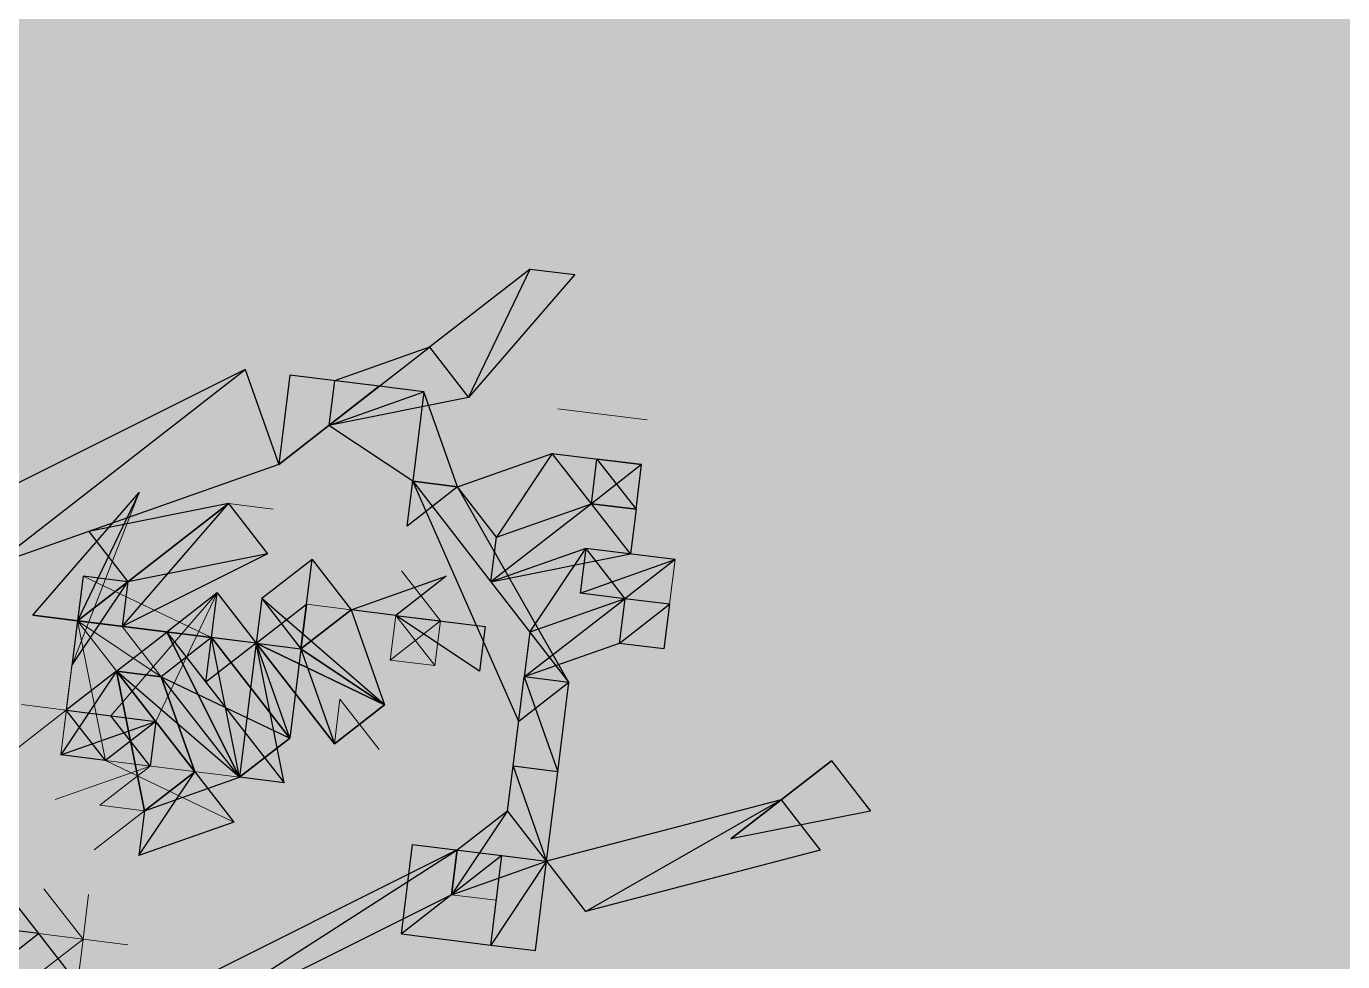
# Model space of a CAD drawing. Header units: metres. Extents: x -4 to 509425, y 7549 to 4732445.
# Drawn here: x 475990.1218 to 475990.3693, y 4719727.2151 to 4719727.391 of the extents above; entities that cross this region are included whole.
import ezdxf

# ---------------------------------------------------------------- set-up
doc = ezdxf.new("R2010")
doc.units = ezdxf.units.M
doc.header["$LTSCALE"] = 0.01
doc.header["$MEASUREMENT"] = 0
doc.layers.get('0').update_dxf_attribs({"lineweight": 0})
doc.layers.add('_SUBESTACIÓN', color=1, linetype='Continuous')
doc.layers.add('SUBESTACION LA VID', color=253, linetype='Continuous')

# ---------------------------------------------------------------- blocks, each defined once
blk = doc.blocks.new('A$Cfff6051d')
at = {"layer": 'SUBESTACION LA VID', "transparency": 33554687}
h = blk.add_hatch(color=256, dxfattribs=at)
h.dxf.hatch_style = 2
h.paths.add_polyline_path([(475990.13141, 4719727.27922), (475990.12301, 4719727.28027), (475990.14297, 4719727.30336)])
h = blk.add_hatch(color=256, dxfattribs=at)
h.dxf.hatch_style = 2
h.paths.add_polyline_path([(475990.13141, 4719727.27922), (475990.14086, 4719727.28656), (475990.13246, 4719727.28762)])
h = blk.add_hatch(color=256, dxfattribs=at)
h.dxf.hatch_style = 2
h.paths.add_polyline_path([(475990.19127, 4719727.28024), (475990.18287, 4719727.2813), (475990.20072, 4719727.28759)])
h = blk.add_hatch(color=256, dxfattribs=at)
h.dxf.hatch_style = 2
h.paths.add_polyline_path([(475990.13141, 4719727.27922), (475990.13036, 4719727.27082), (475990.14086, 4719727.28656)])
h = blk.add_hatch(color=256, dxfattribs=at)
h.dxf.hatch_style = 2
h.paths.add_polyline_path([(475990.13141, 4719727.27922), (475990.15661, 4719727.27606), (475990.12301, 4719727.28027)])
h = blk.add_hatch(color=256, dxfattribs=at)
h.dxf.hatch_style = 2
h.paths.add_polyline_path([(475990.19127, 4719727.28024), (475990.20807, 4719727.27814), (475990.20701, 4719727.26974)])
h = blk.add_hatch(color=256, dxfattribs=at)
h.dxf.hatch_style = 2
h.paths.add_polyline_path([(475990.1377, 4719727.26136), (475990.14611, 4719727.26031), (475990.14505, 4719727.25191)])
at = {"layer": 'SUBESTACION LA VID', "lineweight": 0}
for p, q in [((475990.23853, 4719727.31698), (475990.22173, 4719727.31909)), ((475990.13036, 4719727.27082), (475990.14297, 4719727.30336)), ((475990.15977, 4719727.30126), (475990.16817, 4719727.3002)), ((475990.24272, 4719727.28233), (475990.24377, 4719727.29073)), ((475990.15661, 4719727.27606), (475990.13246, 4719727.28762)), ((475990.19127, 4719727.28024), (475990.20072, 4719727.28759)), ((475990.20072, 4719727.28759), (475990.19127, 4719727.28024)), ((475990.24167, 4719727.27393), (475990.24272, 4719727.28233)), ((475990.18287, 4719727.2813), (475990.19127, 4719727.28024)), ((475990.19127, 4719727.28024), (475990.19021, 4719727.27184)), ((475990.19967, 4719727.27919), (475990.19127, 4719727.28024)), ((475990.19967, 4719727.27919), (475990.19127, 4719727.28024)), ((475990.19127, 4719727.28024), (475990.19861, 4719727.27079)), ((475990.14716, 4719727.26871), (475990.13981, 4719727.27816)), ((475990.19967, 4719727.27919), (475990.19021, 4719727.27184)), ((475990.19967, 4719727.27919), (475990.19861, 4719727.27079)), ((475990.16501, 4719727.275), (475990.15661, 4719727.27606)), ((475990.13036, 4719727.27082), (475990.12825, 4719727.25402)), ((475990.19861, 4719727.27079), (475990.19021, 4719727.27184)), ((475990.19861, 4719727.27079), (475990.19021, 4719727.27184)), ((475990.17971, 4719727.2561), (475990.18076, 4719727.2645)), ((475990.18811, 4719727.25504), (475990.18076, 4719727.2645)), ((475990.13665, 4719727.25296), (475990.14611, 4719727.26031)), ((475990.17025, 4719727.24875), (475990.16291, 4719727.2582)), ((475990.12825, 4719727.25402), (475990.13665, 4719727.25296)), ((475990.13665, 4719727.25296), (475990.14505, 4719727.25191)), ((475990.13665, 4719727.25296), (475990.14505, 4719727.25191)), ((475990.1272, 4719727.24562), (475990.14505, 4719727.25191)), ((475990.144, 4719727.24351), (475990.1356, 4719727.24456)), ((475990.21015, 4719727.22668), (475990.20175, 4719727.22774)), ((475990.13244, 4719727.21936), (475990.12404, 4719727.22042)), ((475990.13244, 4719727.21936), (475990.13139, 4719727.21096)), ((475990.14084, 4719727.21831), (475990.13244, 4719727.21936)), ((475990.14084, 4719727.21831), (475990.13244, 4719727.21936)), ((475990.14084, 4719727.21831), (475990.13244, 4719727.21936))]:
    blk.add_line(p, q, dxfattribs=at)
at = {"layer": 'SUBESTACION LA VID'}
for points in [[(475990.13141, 4719727.27922), (475990.12301, 4719727.28027), (475990.14297, 4719727.30336)], [(475990.13141, 4719727.27922), (475990.14086, 4719727.28656), (475990.13246, 4719727.28762)], [(475990.19127, 4719727.28024), (475990.18287, 4719727.2813), (475990.20072, 4719727.28759)], [(475990.13141, 4719727.27922), (475990.13036, 4719727.27082), (475990.14086, 4719727.28656)], [(475990.13141, 4719727.27922), (475990.15661, 4719727.27606), (475990.12301, 4719727.28027)], [(475990.19127, 4719727.28024), (475990.20807, 4719727.27814), (475990.20701, 4719727.26974)], [(475990.1377, 4719727.26136), (475990.14611, 4719727.26031), (475990.14505, 4719727.25191)]]:
    blk.add_lwpolyline(points, close=True, dxfattribs=at)
at = {"layer": 'SUBESTACION LA VID', "lineweight": 0}
for points in [[(475990.13141, 4719727.27922), (475990.12301, 4719727.28027), (475990.14297, 4719727.30336)], [(475990.13141, 4719727.27922), (475990.14086, 4719727.28656), (475990.13246, 4719727.28762)], [(475990.19127, 4719727.28024), (475990.18287, 4719727.2813), (475990.20072, 4719727.28759)], [(475990.13141, 4719727.27922), (475990.13036, 4719727.27082), (475990.14086, 4719727.28656)], [(475990.13141, 4719727.27922), (475990.15661, 4719727.27606), (475990.12301, 4719727.28027)], [(475990.19127, 4719727.28024), (475990.20807, 4719727.27814), (475990.20701, 4719727.26974)], [(475990.1377, 4719727.26136), (475990.14611, 4719727.26031), (475990.14505, 4719727.25191)]]:
    blk.add_lwpolyline(points, close=True, dxfattribs=at)
for points in [[(475990.19232, 4719727.28864), (475990.19967, 4719727.27919), (475990.19127, 4719727.28024)], [(475990.14611, 4719727.26031), (475990.15767, 4719727.28446), (475990.1377, 4719727.26136)], [(475990.18287, 4719727.2813), (475990.17447, 4719727.28235), (475990.17341, 4719727.27395)], [(475990.19967, 4719727.27919), (475990.19127, 4719727.28024), (475990.19021, 4719727.27184)], [(475990.20807, 4719727.27814), (475990.19127, 4719727.28024), (475990.20807, 4719727.27814)], [(475990.19861, 4719727.27079), (475990.19127, 4719727.28024), (475990.20807, 4719727.27814)], [(475990.12825, 4719727.25402), (475990.13141, 4719727.27922), (475990.13665, 4719727.25296)], [(475990.14716, 4719727.26871), (475990.13141, 4719727.27922), (475990.14611, 4719727.26031)], [(475990.19967, 4719727.27919), (475990.19021, 4719727.27184), (475990.19967, 4719727.27919)], [(475990.15556, 4719727.26766), (475990.15661, 4719727.27606), (475990.15556, 4719727.26766)], [(475990.13036, 4719727.27082), (475990.1293, 4719727.26242), (475990.13036, 4719727.27082)], [(475990.1209, 4719727.26347), (475990.1293, 4719727.26242), (475990.11985, 4719727.25507)], [(475990.13454, 4719727.23616), (475990.144, 4719727.24351), (475990.1356, 4719727.24456), (475990.14505, 4719727.25191), (475990.13665, 4719727.25296), (475990.14505, 4719727.25191), (475990.1377, 4719727.26136)], [(475990.17025, 4719727.24875), (475990.16291, 4719727.2582), (475990.17025, 4719727.24875)], [(475990.1608, 4719727.2414), (475990.13665, 4719727.25296), (475990.16185, 4719727.2498)], [(475990.1356, 4719727.24456), (475990.14505, 4719727.25191), (475990.1356, 4719727.24456)], [(475990.15345, 4719727.25086), (475990.14295, 4719727.23511), (475990.15345, 4719727.25086)], [(475990.14295, 4719727.23511), (475990.144, 4719727.24351), (475990.13454, 4719727.23616)], [(475990.12509, 4719727.22882), (475990.13244, 4719727.21936), (475990.12404, 4719727.22042)], [(475990.12509, 4719727.22882), (475990.13244, 4719727.21936), (475990.12404, 4719727.22042)], [(475990.14084, 4719727.21831), (475990.13244, 4719727.21936), (475990.13349, 4719727.22776)], [(475990.14084, 4719727.21831), (475990.13244, 4719727.21936), (475990.13349, 4719727.22776)], [(475990.13244, 4719727.21936), (475990.12404, 4719727.22042), (475990.13244, 4719727.21936)], [(475990.12299, 4719727.21202), (475990.13244, 4719727.21936), (475990.13139, 4719727.21096)], [(475990.12299, 4719727.21202), (475990.13244, 4719727.21936), (475990.13139, 4719727.21096)]]:
    blk.add_lwpolyline(points, dxfattribs=at)
at = {"layer": 'SUBESTACION LA VID'}
for points in [[(475990.21649, 4719727.34534), (475990.21649, 4719727.34534), (475990.20493, 4719727.32119), (475990.20493, 4719727.32119), (475990.20493, 4719727.32119), (475990.19759, 4719727.33065), (475990.19759, 4719727.33065), (475990.19759, 4719727.33065), (475990.21649, 4719727.34534), (475990.21649, 4719727.34534)], [(475990.22489, 4719727.34429), (475990.22489, 4719727.34429), (475990.21649, 4719727.34534), (475990.21649, 4719727.34534), (475990.21649, 4719727.34534), (475990.20493, 4719727.32119), (475990.20493, 4719727.32119), (475990.20493, 4719727.32119), (475990.22489, 4719727.34429), (475990.22489, 4719727.34429)], [(475990.20493, 4719727.32119), (475990.20493, 4719727.32119), (475990.19759, 4719727.33065), (475990.19759, 4719727.33065), (475990.19759, 4719727.33065), (475990.17868, 4719727.31595), (475990.17868, 4719727.31595), (475990.17868, 4719727.31595), (475990.20493, 4719727.32119), (475990.20493, 4719727.32119)], [(475990.19759, 4719727.33065), (475990.19759, 4719727.33065), (475990.17868, 4719727.31595), (475990.17868, 4719727.31595), (475990.17868, 4719727.31595), (475990.17973, 4719727.32435), (475990.17973, 4719727.32435), (475990.17973, 4719727.32435), (475990.19759, 4719727.33065), (475990.19759, 4719727.33065)], [(475990.16293, 4719727.32646), (475990.16293, 4719727.32646), (475990.11566, 4719727.28972), (475990.11566, 4719727.28972), (475990.11566, 4719727.28972), (475990.10832, 4719727.29918), (475990.10832, 4719727.29918), (475990.10832, 4719727.29918), (475990.16293, 4719727.32646), (475990.16293, 4719727.32646)], [(475990.16923, 4719727.3086), (475990.16923, 4719727.3086), (475990.16293, 4719727.32646), (475990.16293, 4719727.32646), (475990.16293, 4719727.32646), (475990.11566, 4719727.28972), (475990.11566, 4719727.28972), (475990.11566, 4719727.28972), (475990.16923, 4719727.3086), (475990.16923, 4719727.3086)], [(475990.18813, 4719727.3233), (475990.18813, 4719727.3233), (475990.16923, 4719727.3086), (475990.16923, 4719727.3086), (475990.16923, 4719727.3086), (475990.17133, 4719727.32541), (475990.17133, 4719727.32541), (475990.17133, 4719727.32541), (475990.18813, 4719727.3233), (475990.18813, 4719727.3233)], [(475990.17868, 4719727.31595), (475990.17868, 4719727.31595), (475990.18813, 4719727.3233), (475990.18813, 4719727.3233), (475990.18813, 4719727.3233), (475990.16923, 4719727.3086), (475990.16923, 4719727.3086), (475990.16923, 4719727.3086), (475990.17868, 4719727.31595), (475990.17868, 4719727.31595)], [(475990.19653, 4719727.32225), (475990.19653, 4719727.32225), (475990.17868, 4719727.31595), (475990.17868, 4719727.31595), (475990.17868, 4719727.31595), (475990.18813, 4719727.3233), (475990.18813, 4719727.3233), (475990.18813, 4719727.3233), (475990.19653, 4719727.32225), (475990.19653, 4719727.32225)], [(475990.19443, 4719727.30544), (475990.19443, 4719727.30544), (475990.19653, 4719727.32225), (475990.19653, 4719727.32225), (475990.19653, 4719727.32225), (475990.17868, 4719727.31595), (475990.17868, 4719727.31595), (475990.17868, 4719727.31595), (475990.19443, 4719727.30544), (475990.19443, 4719727.30544)], [(475990.20283, 4719727.30439), (475990.20283, 4719727.30439), (475990.19443, 4719727.30544), (475990.19443, 4719727.30544), (475990.19443, 4719727.30544), (475990.19653, 4719727.32225), (475990.19653, 4719727.32225), (475990.19653, 4719727.32225), (475990.20283, 4719727.30439), (475990.20283, 4719727.30439)], [(475990.20283, 4719727.30439), (475990.20283, 4719727.30439), (475990.21017, 4719727.29494), (475990.21017, 4719727.29494), (475990.21017, 4719727.29494), (475990.22068, 4719727.31069), (475990.22068, 4719727.31069), (475990.22068, 4719727.31069), (475990.20283, 4719727.30439), (475990.20283, 4719727.30439)], [(475990.21017, 4719727.29494), (475990.21017, 4719727.29494), (475990.22068, 4719727.31069), (475990.22068, 4719727.31069), (475990.22068, 4719727.31069), (475990.22803, 4719727.30123), (475990.22803, 4719727.30123), (475990.22803, 4719727.30123), (475990.21017, 4719727.29494), (475990.21017, 4719727.29494)], [(475990.22068, 4719727.31069), (475990.22068, 4719727.31069), (475990.22803, 4719727.30123), (475990.22803, 4719727.30123), (475990.22803, 4719727.30123), (475990.23748, 4719727.30858), (475990.23748, 4719727.30858), (475990.23748, 4719727.30858), (475990.22068, 4719727.31069), (475990.22068, 4719727.31069)], [(475990.22803, 4719727.30123), (475990.22803, 4719727.30123), (475990.23643, 4719727.30018), (475990.23643, 4719727.30018), (475990.23643, 4719727.30018), (475990.22908, 4719727.30963), (475990.22908, 4719727.30963), (475990.22908, 4719727.30963), (475990.22803, 4719727.30123), (475990.22803, 4719727.30123)], [(475990.23643, 4719727.30018), (475990.23643, 4719727.30018), (475990.22908, 4719727.30963), (475990.22908, 4719727.30963), (475990.22908, 4719727.30963), (475990.23748, 4719727.30858), (475990.23748, 4719727.30858), (475990.23748, 4719727.30858), (475990.23643, 4719727.30018), (475990.23643, 4719727.30018)], [(475990.19337, 4719727.29704), (475990.19337, 4719727.29704), (475990.20283, 4719727.30439), (475990.20283, 4719727.30439), (475990.20283, 4719727.30439), (475990.19443, 4719727.30544), (475990.19443, 4719727.30544), (475990.19443, 4719727.30544), (475990.19337, 4719727.29704), (475990.19337, 4719727.29704)], [(475990.21436, 4719727.26029), (475990.21436, 4719727.26029), (475990.22381, 4719727.26763), (475990.22381, 4719727.26763), (475990.22381, 4719727.26763), (475990.19443, 4719727.30544), (475990.19443, 4719727.30544), (475990.19443, 4719727.30544), (475990.21436, 4719727.26029), (475990.21436, 4719727.26029)], [(475990.22381, 4719727.26763), (475990.22381, 4719727.26763), (475990.19443, 4719727.30544), (475990.19443, 4719727.30544), (475990.19443, 4719727.30544), (475990.20283, 4719727.30439), (475990.20283, 4719727.30439), (475990.20283, 4719727.30439), (475990.22381, 4719727.26763), (475990.22381, 4719727.26763)], [(475990.15977, 4719727.30126), (475990.15977, 4719727.30126), (475990.14086, 4719727.28656), (475990.14086, 4719727.28656), (475990.14086, 4719727.28656), (475990.13352, 4719727.29602), (475990.13352, 4719727.29602), (475990.13352, 4719727.29602), (475990.15977, 4719727.30126), (475990.15977, 4719727.30126)], [(475990.16712, 4719727.2918), (475990.16712, 4719727.2918), (475990.15977, 4719727.30126), (475990.15977, 4719727.30126), (475990.15977, 4719727.30126), (475990.13981, 4719727.27816), (475990.13981, 4719727.27816), (475990.13981, 4719727.27816), (475990.16712, 4719727.2918), (475990.16712, 4719727.2918)], [(475990.15977, 4719727.30126), (475990.15977, 4719727.30126), (475990.13981, 4719727.27816), (475990.13981, 4719727.27816), (475990.13981, 4719727.27816), (475990.14086, 4719727.28656), (475990.14086, 4719727.28656), (475990.14086, 4719727.28656), (475990.15977, 4719727.30126), (475990.15977, 4719727.30126)], [(475990.16712, 4719727.2918), (475990.16712, 4719727.2918), (475990.15977, 4719727.30126), (475990.15977, 4719727.30126), (475990.15977, 4719727.30126), (475990.14086, 4719727.28656), (475990.14086, 4719727.28656), (475990.14086, 4719727.28656), (475990.16712, 4719727.2918), (475990.16712, 4719727.2918)], [(475990.21017, 4719727.29494), (475990.21017, 4719727.29494), (475990.20912, 4719727.28654), (475990.20912, 4719727.28654), (475990.20912, 4719727.28654), (475990.22803, 4719727.30123), (475990.22803, 4719727.30123), (475990.22803, 4719727.30123), (475990.21017, 4719727.29494), (475990.21017, 4719727.29494)], [(475990.20912, 4719727.28654), (475990.20912, 4719727.28654), (475990.22803, 4719727.30123), (475990.22803, 4719727.30123), (475990.22803, 4719727.30123), (475990.23537, 4719727.29178), (475990.23537, 4719727.29178), (475990.23537, 4719727.29178), (475990.20912, 4719727.28654), (475990.20912, 4719727.28654)], [(475990.22803, 4719727.30123), (475990.22803, 4719727.30123), (475990.23537, 4719727.29178), (475990.23537, 4719727.29178), (475990.23537, 4719727.29178), (475990.23643, 4719727.30018), (475990.23643, 4719727.30018), (475990.23643, 4719727.30018), (475990.22803, 4719727.30123), (475990.22803, 4719727.30123)], [(475990.22697, 4719727.29283), (475990.22697, 4719727.29283), (475990.21647, 4719727.27709), (475990.21647, 4719727.27709), (475990.21647, 4719727.27709), (475990.20912, 4719727.28654), (475990.20912, 4719727.28654), (475990.20912, 4719727.28654), (475990.22697, 4719727.29283), (475990.22697, 4719727.29283)], [(475990.23432, 4719727.28338), (475990.23432, 4719727.28338), (475990.22697, 4719727.29283), (475990.22697, 4719727.29283), (475990.22697, 4719727.29283), (475990.21647, 4719727.27709), (475990.21647, 4719727.27709), (475990.21647, 4719727.27709), (475990.23432, 4719727.28338), (475990.23432, 4719727.28338)], [(475990.24377, 4719727.29073), (475990.24377, 4719727.29073), (475990.22592, 4719727.28443), (475990.22592, 4719727.28443), (475990.22592, 4719727.28443), (475990.22697, 4719727.29283), (475990.22697, 4719727.29283), (475990.22697, 4719727.29283), (475990.24377, 4719727.29073), (475990.24377, 4719727.29073)], [(475990.17552, 4719727.29075), (475990.17552, 4719727.29075), (475990.17341, 4719727.27395), (475990.17341, 4719727.27395), (475990.17341, 4719727.27395), (475990.16607, 4719727.2834), (475990.16607, 4719727.2834), (475990.16607, 4719727.2834), (475990.17552, 4719727.29075), (475990.17552, 4719727.29075)], [(475990.18287, 4719727.2813), (475990.18287, 4719727.2813), (475990.17552, 4719727.29075), (475990.17552, 4719727.29075), (475990.17552, 4719727.29075), (475990.17341, 4719727.27395), (475990.17341, 4719727.27395), (475990.17341, 4719727.27395), (475990.18287, 4719727.2813), (475990.18287, 4719727.2813)], [(475990.23432, 4719727.28338), (475990.23432, 4719727.28338), (475990.24377, 4719727.29073), (475990.24377, 4719727.29073), (475990.24377, 4719727.29073), (475990.22592, 4719727.28443), (475990.22592, 4719727.28443), (475990.22592, 4719727.28443), (475990.23432, 4719727.28338), (475990.23432, 4719727.28338)], [(475990.15767, 4719727.28446), (475990.15767, 4719727.28446), (475990.15556, 4719727.26766), (475990.15556, 4719727.26766), (475990.15556, 4719727.26766), (475990.14821, 4719727.27711), (475990.14821, 4719727.27711), (475990.14821, 4719727.27711), (475990.15767, 4719727.28446), (475990.15767, 4719727.28446)], [(475990.16501, 4719727.275), (475990.16501, 4719727.275), (475990.15767, 4719727.28446), (475990.15767, 4719727.28446), (475990.15767, 4719727.28446), (475990.15556, 4719727.26766), (475990.15556, 4719727.26766), (475990.15556, 4719727.26766), (475990.16501, 4719727.275), (475990.16501, 4719727.275)], [(475990.18916, 4719727.26344), (475990.18916, 4719727.26344), (475990.16501, 4719727.275), (475990.16501, 4719727.275), (475990.16501, 4719727.275), (475990.16607, 4719727.2834), (475990.16607, 4719727.2834), (475990.16607, 4719727.2834), (475990.18916, 4719727.26344), (475990.18916, 4719727.26344)], [(475990.18916, 4719727.26344), (475990.18916, 4719727.26344), (475990.16501, 4719727.275), (475990.16501, 4719727.275), (475990.16501, 4719727.275), (475990.16607, 4719727.2834), (475990.16607, 4719727.2834), (475990.16607, 4719727.2834), (475990.18916, 4719727.26344), (475990.18916, 4719727.26344)], [(475990.17447, 4719727.28235), (475990.17447, 4719727.28235), (475990.16501, 4719727.275), (475990.16501, 4719727.275), (475990.16501, 4719727.275), (475990.17131, 4719727.25715), (475990.17131, 4719727.25715), (475990.17131, 4719727.25715), (475990.17447, 4719727.28235), (475990.17447, 4719727.28235)], [(475990.23327, 4719727.27498), (475990.23327, 4719727.27498), (475990.23432, 4719727.28338), (475990.23432, 4719727.28338), (475990.23432, 4719727.28338), (475990.21541, 4719727.26869), (475990.21541, 4719727.26869), (475990.21541, 4719727.26869), (475990.23327, 4719727.27498), (475990.23327, 4719727.27498)], [(475990.23432, 4719727.28338), (475990.23432, 4719727.28338), (475990.21541, 4719727.26869), (475990.21541, 4719727.26869), (475990.21541, 4719727.26869), (475990.21647, 4719727.27709), (475990.21647, 4719727.27709), (475990.21647, 4719727.27709), (475990.23432, 4719727.28338), (475990.23432, 4719727.28338)], [(475990.24272, 4719727.28233), (475990.24272, 4719727.28233), (475990.23327, 4719727.27498), (475990.23327, 4719727.27498), (475990.23327, 4719727.27498), (475990.23432, 4719727.28338), (475990.23432, 4719727.28338), (475990.23432, 4719727.28338), (475990.24272, 4719727.28233), (475990.24272, 4719727.28233)], [(475990.24167, 4719727.27393), (475990.24167, 4719727.27393), (475990.24272, 4719727.28233), (475990.24272, 4719727.28233), (475990.24272, 4719727.28233), (475990.23327, 4719727.27498), (475990.23327, 4719727.27498), (475990.23327, 4719727.27498), (475990.24167, 4719727.27393), (475990.24167, 4719727.27393)], [(475990.18287, 4719727.2813), (475990.18287, 4719727.2813), (475990.17341, 4719727.27395), (475990.17341, 4719727.27395), (475990.17341, 4719727.27395), (475990.18916, 4719727.26344), (475990.18916, 4719727.26344), (475990.18916, 4719727.26344), (475990.18287, 4719727.2813), (475990.18287, 4719727.2813)], [(475990.14821, 4719727.27711), (475990.14821, 4719727.27711), (475990.13876, 4719727.26976), (475990.13876, 4719727.26976), (475990.13876, 4719727.26976), (475990.16185, 4719727.2498), (475990.16185, 4719727.2498), (475990.16185, 4719727.2498), (475990.14821, 4719727.27711), (475990.14821, 4719727.27711)], [(475990.16185, 4719727.2498), (475990.16185, 4719727.2498), (475990.17025, 4719727.24875), (475990.17025, 4719727.24875), (475990.17025, 4719727.24875), (475990.14821, 4719727.27711), (475990.14821, 4719727.27711), (475990.14821, 4719727.27711), (475990.16185, 4719727.2498), (475990.16185, 4719727.2498)], [(475990.17025, 4719727.24875), (475990.17025, 4719727.24875), (475990.14821, 4719727.27711), (475990.14821, 4719727.27711), (475990.14821, 4719727.27711), (475990.16501, 4719727.275), (475990.16501, 4719727.275), (475990.16501, 4719727.275), (475990.17025, 4719727.24875), (475990.17025, 4719727.24875)], [(475990.17131, 4719727.25715), (475990.17131, 4719727.25715), (475990.14716, 4719727.26871), (475990.14716, 4719727.26871), (475990.14716, 4719727.26871), (475990.15661, 4719727.27606), (475990.15661, 4719727.27606), (475990.15661, 4719727.27606), (475990.17131, 4719727.25715), (475990.17131, 4719727.25715)], [(475990.16185, 4719727.2498), (475990.16185, 4719727.2498), (475990.17131, 4719727.25715), (475990.17131, 4719727.25715), (475990.17131, 4719727.25715), (475990.15661, 4719727.27606), (475990.15661, 4719727.27606), (475990.15661, 4719727.27606), (475990.16185, 4719727.2498), (475990.16185, 4719727.2498)], [(475990.17131, 4719727.25715), (475990.17131, 4719727.25715), (475990.15661, 4719727.27606), (475990.15661, 4719727.27606), (475990.15661, 4719727.27606), (475990.16501, 4719727.275), (475990.16501, 4719727.275), (475990.16501, 4719727.275), (475990.17131, 4719727.25715), (475990.17131, 4719727.25715)], [(475990.16501, 4719727.275), (475990.16501, 4719727.275), (475990.17131, 4719727.25715), (475990.17131, 4719727.25715), (475990.17131, 4719727.25715), (475990.16185, 4719727.2498), (475990.16185, 4719727.2498), (475990.16185, 4719727.2498), (475990.16501, 4719727.275), (475990.16501, 4719727.275)], [(475990.17971, 4719727.2561), (475990.17971, 4719727.2561), (475990.18916, 4719727.26344), (475990.18916, 4719727.26344), (475990.18916, 4719727.26344), (475990.16501, 4719727.275), (475990.16501, 4719727.275), (475990.16501, 4719727.275), (475990.17971, 4719727.2561), (475990.17971, 4719727.2561)], [(475990.17341, 4719727.27395), (475990.17341, 4719727.27395), (475990.16501, 4719727.275), (475990.16501, 4719727.275), (475990.16501, 4719727.275), (475990.18916, 4719727.26344), (475990.18916, 4719727.26344), (475990.18916, 4719727.26344), (475990.17341, 4719727.27395), (475990.17341, 4719727.27395)], [(475990.16501, 4719727.275), (475990.16501, 4719727.275), (475990.18916, 4719727.26344), (475990.18916, 4719727.26344), (475990.18916, 4719727.26344), (475990.17971, 4719727.2561), (475990.17971, 4719727.2561), (475990.17971, 4719727.2561), (475990.16501, 4719727.275), (475990.16501, 4719727.275)], [(475990.17971, 4719727.2561), (475990.17971, 4719727.2561), (475990.18916, 4719727.26344), (475990.18916, 4719727.26344), (475990.18916, 4719727.26344), (475990.16501, 4719727.275), (475990.16501, 4719727.275), (475990.16501, 4719727.275), (475990.17971, 4719727.2561), (475990.17971, 4719727.2561)], [(475990.17341, 4719727.27395), (475990.17341, 4719727.27395), (475990.18916, 4719727.26344), (475990.18916, 4719727.26344), (475990.18916, 4719727.26344), (475990.17971, 4719727.2561), (475990.17971, 4719727.2561), (475990.17971, 4719727.2561), (475990.17341, 4719727.27395), (475990.17341, 4719727.27395)], [(475990.14611, 4719727.26031), (475990.14611, 4719727.26031), (475990.12825, 4719727.25402), (475990.12825, 4719727.25402), (475990.12825, 4719727.25402), (475990.13876, 4719727.26976), (475990.13876, 4719727.26976), (475990.13876, 4719727.26976), (475990.14611, 4719727.26031), (475990.14611, 4719727.26031)], [(475990.14611, 4719727.26031), (475990.14611, 4719727.26031), (475990.1293, 4719727.26242), (475990.1293, 4719727.26242), (475990.1293, 4719727.26242), (475990.13876, 4719727.26976), (475990.13876, 4719727.26976), (475990.13876, 4719727.26976), (475990.14611, 4719727.26031), (475990.14611, 4719727.26031)], [(475990.13876, 4719727.26976), (475990.13876, 4719727.26976), (475990.16185, 4719727.2498), (475990.16185, 4719727.2498), (475990.16185, 4719727.2498), (475990.144, 4719727.24351), (475990.144, 4719727.24351), (475990.144, 4719727.24351), (475990.13876, 4719727.26976), (475990.13876, 4719727.26976)], [(475990.144, 4719727.24351), (475990.144, 4719727.24351), (475990.15345, 4719727.25086), (475990.15345, 4719727.25086), (475990.15345, 4719727.25086), (475990.13876, 4719727.26976), (475990.13876, 4719727.26976), (475990.13876, 4719727.26976), (475990.144, 4719727.24351), (475990.144, 4719727.24351)], [(475990.15345, 4719727.25086), (475990.15345, 4719727.25086), (475990.13876, 4719727.26976), (475990.13876, 4719727.26976), (475990.13876, 4719727.26976), (475990.14716, 4719727.26871), (475990.14716, 4719727.26871), (475990.14716, 4719727.26871), (475990.15345, 4719727.25086), (475990.15345, 4719727.25086)], [(475990.14716, 4719727.26871), (475990.14716, 4719727.26871), (475990.13876, 4719727.26976), (475990.13876, 4719727.26976), (475990.13876, 4719727.26976), (475990.15345, 4719727.25086), (475990.15345, 4719727.25086), (475990.15345, 4719727.25086), (475990.14716, 4719727.26871), (475990.14716, 4719727.26871)], [(475990.13876, 4719727.26976), (475990.13876, 4719727.26976), (475990.15345, 4719727.25086), (475990.15345, 4719727.25086), (475990.15345, 4719727.25086), (475990.144, 4719727.24351), (475990.144, 4719727.24351), (475990.144, 4719727.24351), (475990.13876, 4719727.26976), (475990.13876, 4719727.26976)], [(475990.16185, 4719727.2498), (475990.16185, 4719727.2498), (475990.17131, 4719727.25715), (475990.17131, 4719727.25715), (475990.17131, 4719727.25715), (475990.14716, 4719727.26871), (475990.14716, 4719727.26871), (475990.14716, 4719727.26871), (475990.16185, 4719727.2498), (475990.16185, 4719727.2498)], [(475990.21331, 4719727.25188), (475990.21331, 4719727.25188), (475990.22171, 4719727.25083), (475990.22171, 4719727.25083), (475990.22171, 4719727.25083), (475990.21541, 4719727.26869), (475990.21541, 4719727.26869), (475990.21541, 4719727.26869), (475990.21331, 4719727.25188), (475990.21331, 4719727.25188)], [(475990.22171, 4719727.25083), (475990.22171, 4719727.25083), (475990.21541, 4719727.26869), (475990.21541, 4719727.26869), (475990.21541, 4719727.26869), (475990.22381, 4719727.26763), (475990.22381, 4719727.26763), (475990.22381, 4719727.26763), (475990.22171, 4719727.25083), (475990.22171, 4719727.25083)], [(475990.13665, 4719727.25296), (475990.13665, 4719727.25296), (475990.14611, 4719727.26031), (475990.14611, 4719727.26031), (475990.14611, 4719727.26031), (475990.1293, 4719727.26242), (475990.1293, 4719727.26242), (475990.1293, 4719727.26242), (475990.13665, 4719727.25296), (475990.13665, 4719727.25296)], [(475990.13665, 4719727.25296), (475990.13665, 4719727.25296), (475990.14611, 4719727.26031), (475990.14611, 4719727.26031), (475990.14611, 4719727.26031), (475990.12825, 4719727.25402), (475990.12825, 4719727.25402), (475990.12825, 4719727.25402), (475990.13665, 4719727.25296), (475990.13665, 4719727.25296)], [(475990.28051, 4719727.24346), (475990.28051, 4719727.24346), (475990.27317, 4719727.25291), (475990.27317, 4719727.25291), (475990.27317, 4719727.25291), (475990.25426, 4719727.23822), (475990.25426, 4719727.23822), (475990.25426, 4719727.23822), (475990.28051, 4719727.24346), (475990.28051, 4719727.24346)], [(475990.27317, 4719727.25291), (475990.27317, 4719727.25291), (475990.25426, 4719727.23822), (475990.25426, 4719727.23822), (475990.25426, 4719727.23822), (475990.26371, 4719727.24556), (475990.26371, 4719727.24556), (475990.26371, 4719727.24556), (475990.27317, 4719727.25291), (475990.27317, 4719727.25291)], [(475990.1608, 4719727.2414), (475990.1608, 4719727.2414), (475990.15345, 4719727.25086), (475990.15345, 4719727.25086), (475990.15345, 4719727.25086), (475990.14295, 4719727.23511), (475990.14295, 4719727.23511), (475990.14295, 4719727.23511), (475990.1608, 4719727.2414), (475990.1608, 4719727.2414)], [(475990.15345, 4719727.25086), (475990.15345, 4719727.25086), (475990.14295, 4719727.23511), (475990.14295, 4719727.23511), (475990.14295, 4719727.23511), (475990.144, 4719727.24351), (475990.144, 4719727.24351), (475990.144, 4719727.24351), (475990.15345, 4719727.25086), (475990.15345, 4719727.25086)], [(475990.21225, 4719727.24348), (475990.21225, 4719727.24348), (475990.2196, 4719727.23403), (475990.2196, 4719727.23403), (475990.2196, 4719727.23403), (475990.21331, 4719727.25188), (475990.21331, 4719727.25188), (475990.21331, 4719727.25188), (475990.21225, 4719727.24348), (475990.21225, 4719727.24348)], [(475990.2196, 4719727.23403), (475990.2196, 4719727.23403), (475990.21331, 4719727.25188), (475990.21331, 4719727.25188), (475990.21331, 4719727.25188), (475990.22171, 4719727.25083), (475990.22171, 4719727.25083), (475990.22171, 4719727.25083), (475990.2196, 4719727.23403), (475990.2196, 4719727.23403)], [(475990.26371, 4719727.24556), (475990.26371, 4719727.24556), (475990.22695, 4719727.22458), (475990.22695, 4719727.22458), (475990.22695, 4719727.22458), (475990.2196, 4719727.23403), (475990.2196, 4719727.23403), (475990.2196, 4719727.23403), (475990.26371, 4719727.24556), (475990.26371, 4719727.24556)], [(475990.27106, 4719727.23611), (475990.27106, 4719727.23611), (475990.26371, 4719727.24556), (475990.26371, 4719727.24556), (475990.26371, 4719727.24556), (475990.22695, 4719727.22458), (475990.22695, 4719727.22458), (475990.22695, 4719727.22458), (475990.27106, 4719727.23611), (475990.27106, 4719727.23611)], [(475990.2028, 4719727.23614), (475990.2028, 4719727.23614), (475990.20175, 4719727.22774), (475990.20175, 4719727.22774), (475990.20175, 4719727.22774), (475990.21225, 4719727.24348), (475990.21225, 4719727.24348), (475990.21225, 4719727.24348), (475990.2028, 4719727.23614), (475990.2028, 4719727.23614)], [(475990.20175, 4719727.22774), (475990.20175, 4719727.22774), (475990.21225, 4719727.24348), (475990.21225, 4719727.24348), (475990.21225, 4719727.24348), (475990.2196, 4719727.23403), (475990.2196, 4719727.23403), (475990.2196, 4719727.23403), (475990.20175, 4719727.22774), (475990.20175, 4719727.22774)], [(475990.20175, 4719727.22774), (475990.20175, 4719727.22774), (475990.2028, 4719727.23614), (475990.2028, 4719727.23614), (475990.2028, 4719727.23614), (475990.14714, 4719727.20045), (475990.14714, 4719727.20045), (475990.14714, 4719727.20045), (475990.20175, 4719727.22774), (475990.20175, 4719727.22774)], [(475990.2028, 4719727.23614), (475990.2028, 4719727.23614), (475990.14714, 4719727.20045), (475990.14714, 4719727.20045), (475990.14714, 4719727.20045), (475990.14819, 4719727.20886), (475990.14819, 4719727.20886), (475990.14819, 4719727.20886), (475990.2028, 4719727.23614), (475990.2028, 4719727.23614)], [(475990.1944, 4719727.23719), (475990.1944, 4719727.23719), (475990.1923, 4719727.22039), (475990.1923, 4719727.22039), (475990.1923, 4719727.22039), (475990.2112, 4719727.23508), (475990.2112, 4719727.23508), (475990.2112, 4719727.23508), (475990.1944, 4719727.23719), (475990.1944, 4719727.23719)], [(475990.1923, 4719727.22039), (475990.1923, 4719727.22039), (475990.2112, 4719727.23508), (475990.2112, 4719727.23508), (475990.2112, 4719727.23508), (475990.2091, 4719727.21828), (475990.2091, 4719727.21828), (475990.2091, 4719727.21828), (475990.1923, 4719727.22039), (475990.1923, 4719727.22039)], [(475990.2112, 4719727.23508), (475990.2112, 4719727.23508), (475990.2091, 4719727.21828), (475990.2091, 4719727.21828), (475990.2091, 4719727.21828), (475990.2196, 4719727.23403), (475990.2196, 4719727.23403), (475990.2196, 4719727.23403), (475990.2112, 4719727.23508), (475990.2112, 4719727.23508)], [(475990.2091, 4719727.21828), (475990.2091, 4719727.21828), (475990.2196, 4719727.23403), (475990.2196, 4719727.23403), (475990.2196, 4719727.23403), (475990.2175, 4719727.21723), (475990.2175, 4719727.21723), (475990.2175, 4719727.21723), (475990.2091, 4719727.21828), (475990.2091, 4719727.21828)], [(475990.11669, 4719727.22987), (475990.11669, 4719727.22987), (475990.10724, 4719727.22252), (475990.10724, 4719727.22252), (475990.10724, 4719727.22252), (475990.12404, 4719727.22042), (475990.12404, 4719727.22042), (475990.12404, 4719727.22042), (475990.11669, 4719727.22987), (475990.11669, 4719727.22987)], [(475990.10724, 4719727.22252), (475990.10724, 4719727.22252), (475990.12404, 4719727.22042), (475990.12404, 4719727.22042), (475990.12404, 4719727.22042), (475990.11459, 4719727.21307), (475990.11459, 4719727.21307), (475990.11459, 4719727.21307), (475990.10724, 4719727.22252), (475990.10724, 4719727.22252)], [(475990.12404, 4719727.22042), (475990.12404, 4719727.22042), (475990.11459, 4719727.21307), (475990.11459, 4719727.21307), (475990.11459, 4719727.21307), (475990.13139, 4719727.21096), (475990.13139, 4719727.21096), (475990.13139, 4719727.21096), (475990.12404, 4719727.22042), (475990.12404, 4719727.22042)]]:
    blk.add_open_spline(points, degree=3, knots=[0, 0, 0, 0, 1, 1, 1, 2, 2, 2, 3, 3, 3, 3], dxfattribs=at)
at = {"layer": 'SUBESTACION LA VID', "lineweight": 0}
for points in [[(475990.21649, 4719727.34534), (475990.21649, 4719727.34534), (475990.20493, 4719727.32119), (475990.20493, 4719727.32119), (475990.20493, 4719727.32119), (475990.19759, 4719727.33065), (475990.19759, 4719727.33065), (475990.19759, 4719727.33065), (475990.21649, 4719727.34534), (475990.21649, 4719727.34534)], [(475990.22489, 4719727.34429), (475990.22489, 4719727.34429), (475990.21649, 4719727.34534), (475990.21649, 4719727.34534), (475990.21649, 4719727.34534), (475990.20493, 4719727.32119), (475990.20493, 4719727.32119), (475990.20493, 4719727.32119), (475990.22489, 4719727.34429), (475990.22489, 4719727.34429)], [(475990.20493, 4719727.32119), (475990.20493, 4719727.32119), (475990.19759, 4719727.33065), (475990.19759, 4719727.33065), (475990.19759, 4719727.33065), (475990.17868, 4719727.31595), (475990.17868, 4719727.31595), (475990.17868, 4719727.31595), (475990.20493, 4719727.32119), (475990.20493, 4719727.32119)], [(475990.19759, 4719727.33065), (475990.19759, 4719727.33065), (475990.17868, 4719727.31595), (475990.17868, 4719727.31595), (475990.17868, 4719727.31595), (475990.17973, 4719727.32435), (475990.17973, 4719727.32435), (475990.17973, 4719727.32435), (475990.19759, 4719727.33065), (475990.19759, 4719727.33065)], [(475990.16293, 4719727.32646), (475990.16293, 4719727.32646), (475990.11566, 4719727.28972), (475990.11566, 4719727.28972), (475990.11566, 4719727.28972), (475990.10832, 4719727.29918), (475990.10832, 4719727.29918), (475990.10832, 4719727.29918), (475990.16293, 4719727.32646), (475990.16293, 4719727.32646)], [(475990.16923, 4719727.3086), (475990.16923, 4719727.3086), (475990.16293, 4719727.32646), (475990.16293, 4719727.32646), (475990.16293, 4719727.32646), (475990.11566, 4719727.28972), (475990.11566, 4719727.28972), (475990.11566, 4719727.28972), (475990.16923, 4719727.3086), (475990.16923, 4719727.3086)], [(475990.18813, 4719727.3233), (475990.18813, 4719727.3233), (475990.16923, 4719727.3086), (475990.16923, 4719727.3086), (475990.16923, 4719727.3086), (475990.17133, 4719727.32541), (475990.17133, 4719727.32541), (475990.17133, 4719727.32541), (475990.18813, 4719727.3233), (475990.18813, 4719727.3233)], [(475990.17868, 4719727.31595), (475990.17868, 4719727.31595), (475990.18813, 4719727.3233), (475990.18813, 4719727.3233), (475990.18813, 4719727.3233), (475990.16923, 4719727.3086), (475990.16923, 4719727.3086), (475990.16923, 4719727.3086), (475990.17868, 4719727.31595), (475990.17868, 4719727.31595)], [(475990.19653, 4719727.32225), (475990.19653, 4719727.32225), (475990.17868, 4719727.31595), (475990.17868, 4719727.31595), (475990.17868, 4719727.31595), (475990.18813, 4719727.3233), (475990.18813, 4719727.3233), (475990.18813, 4719727.3233), (475990.19653, 4719727.32225), (475990.19653, 4719727.32225)], [(475990.19443, 4719727.30544), (475990.19443, 4719727.30544), (475990.19653, 4719727.32225), (475990.19653, 4719727.32225), (475990.19653, 4719727.32225), (475990.17868, 4719727.31595), (475990.17868, 4719727.31595), (475990.17868, 4719727.31595), (475990.19443, 4719727.30544), (475990.19443, 4719727.30544)], [(475990.20283, 4719727.30439), (475990.20283, 4719727.30439), (475990.19443, 4719727.30544), (475990.19443, 4719727.30544), (475990.19443, 4719727.30544), (475990.19653, 4719727.32225), (475990.19653, 4719727.32225), (475990.19653, 4719727.32225), (475990.20283, 4719727.30439), (475990.20283, 4719727.30439)], [(475990.20283, 4719727.30439), (475990.20283, 4719727.30439), (475990.21017, 4719727.29494), (475990.21017, 4719727.29494), (475990.21017, 4719727.29494), (475990.22068, 4719727.31069), (475990.22068, 4719727.31069), (475990.22068, 4719727.31069), (475990.20283, 4719727.30439), (475990.20283, 4719727.30439)], [(475990.21017, 4719727.29494), (475990.21017, 4719727.29494), (475990.22068, 4719727.31069), (475990.22068, 4719727.31069), (475990.22068, 4719727.31069), (475990.22803, 4719727.30123), (475990.22803, 4719727.30123), (475990.22803, 4719727.30123), (475990.21017, 4719727.29494), (475990.21017, 4719727.29494)], [(475990.22068, 4719727.31069), (475990.22068, 4719727.31069), (475990.22803, 4719727.30123), (475990.22803, 4719727.30123), (475990.22803, 4719727.30123), (475990.23748, 4719727.30858), (475990.23748, 4719727.30858), (475990.23748, 4719727.30858), (475990.22068, 4719727.31069), (475990.22068, 4719727.31069)], [(475990.22803, 4719727.30123), (475990.22803, 4719727.30123), (475990.23643, 4719727.30018), (475990.23643, 4719727.30018), (475990.23643, 4719727.30018), (475990.22908, 4719727.30963), (475990.22908, 4719727.30963), (475990.22908, 4719727.30963), (475990.22803, 4719727.30123), (475990.22803, 4719727.30123)], [(475990.23643, 4719727.30018), (475990.23643, 4719727.30018), (475990.22908, 4719727.30963), (475990.22908, 4719727.30963), (475990.22908, 4719727.30963), (475990.23748, 4719727.30858), (475990.23748, 4719727.30858), (475990.23748, 4719727.30858), (475990.23643, 4719727.30018), (475990.23643, 4719727.30018)], [(475990.19337, 4719727.29704), (475990.19337, 4719727.29704), (475990.20283, 4719727.30439), (475990.20283, 4719727.30439), (475990.20283, 4719727.30439), (475990.19443, 4719727.30544), (475990.19443, 4719727.30544), (475990.19443, 4719727.30544), (475990.19337, 4719727.29704), (475990.19337, 4719727.29704)], [(475990.21436, 4719727.26029), (475990.21436, 4719727.26029), (475990.22381, 4719727.26763), (475990.22381, 4719727.26763), (475990.22381, 4719727.26763), (475990.19443, 4719727.30544), (475990.19443, 4719727.30544), (475990.19443, 4719727.30544), (475990.21436, 4719727.26029), (475990.21436, 4719727.26029)], [(475990.22381, 4719727.26763), (475990.22381, 4719727.26763), (475990.19443, 4719727.30544), (475990.19443, 4719727.30544), (475990.19443, 4719727.30544), (475990.20283, 4719727.30439), (475990.20283, 4719727.30439), (475990.20283, 4719727.30439), (475990.22381, 4719727.26763), (475990.22381, 4719727.26763)], [(475990.15977, 4719727.30126), (475990.15977, 4719727.30126), (475990.14086, 4719727.28656), (475990.14086, 4719727.28656), (475990.14086, 4719727.28656), (475990.13352, 4719727.29602), (475990.13352, 4719727.29602), (475990.13352, 4719727.29602), (475990.15977, 4719727.30126), (475990.15977, 4719727.30126)], [(475990.16712, 4719727.2918), (475990.16712, 4719727.2918), (475990.15977, 4719727.30126), (475990.15977, 4719727.30126), (475990.15977, 4719727.30126), (475990.13981, 4719727.27816), (475990.13981, 4719727.27816), (475990.13981, 4719727.27816), (475990.16712, 4719727.2918), (475990.16712, 4719727.2918)], [(475990.15977, 4719727.30126), (475990.15977, 4719727.30126), (475990.13981, 4719727.27816), (475990.13981, 4719727.27816), (475990.13981, 4719727.27816), (475990.14086, 4719727.28656), (475990.14086, 4719727.28656), (475990.14086, 4719727.28656), (475990.15977, 4719727.30126), (475990.15977, 4719727.30126)], [(475990.16712, 4719727.2918), (475990.16712, 4719727.2918), (475990.15977, 4719727.30126), (475990.15977, 4719727.30126), (475990.15977, 4719727.30126), (475990.14086, 4719727.28656), (475990.14086, 4719727.28656), (475990.14086, 4719727.28656), (475990.16712, 4719727.2918), (475990.16712, 4719727.2918)], [(475990.21017, 4719727.29494), (475990.21017, 4719727.29494), (475990.20912, 4719727.28654), (475990.20912, 4719727.28654), (475990.20912, 4719727.28654), (475990.22803, 4719727.30123), (475990.22803, 4719727.30123), (475990.22803, 4719727.30123), (475990.21017, 4719727.29494), (475990.21017, 4719727.29494)], [(475990.20912, 4719727.28654), (475990.20912, 4719727.28654), (475990.22803, 4719727.30123), (475990.22803, 4719727.30123), (475990.22803, 4719727.30123), (475990.23537, 4719727.29178), (475990.23537, 4719727.29178), (475990.23537, 4719727.29178), (475990.20912, 4719727.28654), (475990.20912, 4719727.28654)], [(475990.22803, 4719727.30123), (475990.22803, 4719727.30123), (475990.23537, 4719727.29178), (475990.23537, 4719727.29178), (475990.23537, 4719727.29178), (475990.23643, 4719727.30018), (475990.23643, 4719727.30018), (475990.23643, 4719727.30018), (475990.22803, 4719727.30123), (475990.22803, 4719727.30123)], [(475990.22697, 4719727.29283), (475990.22697, 4719727.29283), (475990.21647, 4719727.27709), (475990.21647, 4719727.27709), (475990.21647, 4719727.27709), (475990.20912, 4719727.28654), (475990.20912, 4719727.28654), (475990.20912, 4719727.28654), (475990.22697, 4719727.29283), (475990.22697, 4719727.29283)], [(475990.23432, 4719727.28338), (475990.23432, 4719727.28338), (475990.22697, 4719727.29283), (475990.22697, 4719727.29283), (475990.22697, 4719727.29283), (475990.21647, 4719727.27709), (475990.21647, 4719727.27709), (475990.21647, 4719727.27709), (475990.23432, 4719727.28338), (475990.23432, 4719727.28338)], [(475990.24377, 4719727.29073), (475990.24377, 4719727.29073), (475990.22592, 4719727.28443), (475990.22592, 4719727.28443), (475990.22592, 4719727.28443), (475990.22697, 4719727.29283), (475990.22697, 4719727.29283), (475990.22697, 4719727.29283), (475990.24377, 4719727.29073), (475990.24377, 4719727.29073)], [(475990.17552, 4719727.29075), (475990.17552, 4719727.29075), (475990.17341, 4719727.27395), (475990.17341, 4719727.27395), (475990.17341, 4719727.27395), (475990.16607, 4719727.2834), (475990.16607, 4719727.2834), (475990.16607, 4719727.2834), (475990.17552, 4719727.29075), (475990.17552, 4719727.29075)], [(475990.18287, 4719727.2813), (475990.18287, 4719727.2813), (475990.17552, 4719727.29075), (475990.17552, 4719727.29075), (475990.17552, 4719727.29075), (475990.17341, 4719727.27395), (475990.17341, 4719727.27395), (475990.17341, 4719727.27395), (475990.18287, 4719727.2813), (475990.18287, 4719727.2813)], [(475990.23432, 4719727.28338), (475990.23432, 4719727.28338), (475990.24377, 4719727.29073), (475990.24377, 4719727.29073), (475990.24377, 4719727.29073), (475990.22592, 4719727.28443), (475990.22592, 4719727.28443), (475990.22592, 4719727.28443), (475990.23432, 4719727.28338), (475990.23432, 4719727.28338)], [(475990.15767, 4719727.28446), (475990.15767, 4719727.28446), (475990.15556, 4719727.26766), (475990.15556, 4719727.26766), (475990.15556, 4719727.26766), (475990.14821, 4719727.27711), (475990.14821, 4719727.27711), (475990.14821, 4719727.27711), (475990.15767, 4719727.28446), (475990.15767, 4719727.28446)], [(475990.16501, 4719727.275), (475990.16501, 4719727.275), (475990.15767, 4719727.28446), (475990.15767, 4719727.28446), (475990.15767, 4719727.28446), (475990.15556, 4719727.26766), (475990.15556, 4719727.26766), (475990.15556, 4719727.26766), (475990.16501, 4719727.275), (475990.16501, 4719727.275)], [(475990.18916, 4719727.26344), (475990.18916, 4719727.26344), (475990.16501, 4719727.275), (475990.16501, 4719727.275), (475990.16501, 4719727.275), (475990.16607, 4719727.2834), (475990.16607, 4719727.2834), (475990.16607, 4719727.2834), (475990.18916, 4719727.26344), (475990.18916, 4719727.26344)], [(475990.18916, 4719727.26344), (475990.18916, 4719727.26344), (475990.16501, 4719727.275), (475990.16501, 4719727.275), (475990.16501, 4719727.275), (475990.16607, 4719727.2834), (475990.16607, 4719727.2834), (475990.16607, 4719727.2834), (475990.18916, 4719727.26344), (475990.18916, 4719727.26344)], [(475990.17447, 4719727.28235), (475990.17447, 4719727.28235), (475990.16501, 4719727.275), (475990.16501, 4719727.275), (475990.16501, 4719727.275), (475990.17131, 4719727.25715), (475990.17131, 4719727.25715), (475990.17131, 4719727.25715), (475990.17447, 4719727.28235), (475990.17447, 4719727.28235)], [(475990.23327, 4719727.27498), (475990.23327, 4719727.27498), (475990.23432, 4719727.28338), (475990.23432, 4719727.28338), (475990.23432, 4719727.28338), (475990.21541, 4719727.26869), (475990.21541, 4719727.26869), (475990.21541, 4719727.26869), (475990.23327, 4719727.27498), (475990.23327, 4719727.27498)], [(475990.23432, 4719727.28338), (475990.23432, 4719727.28338), (475990.21541, 4719727.26869), (475990.21541, 4719727.26869), (475990.21541, 4719727.26869), (475990.21647, 4719727.27709), (475990.21647, 4719727.27709), (475990.21647, 4719727.27709), (475990.23432, 4719727.28338), (475990.23432, 4719727.28338)], [(475990.24272, 4719727.28233), (475990.24272, 4719727.28233), (475990.23327, 4719727.27498), (475990.23327, 4719727.27498), (475990.23327, 4719727.27498), (475990.23432, 4719727.28338), (475990.23432, 4719727.28338), (475990.23432, 4719727.28338), (475990.24272, 4719727.28233), (475990.24272, 4719727.28233)], [(475990.24167, 4719727.27393), (475990.24167, 4719727.27393), (475990.24272, 4719727.28233), (475990.24272, 4719727.28233), (475990.24272, 4719727.28233), (475990.23327, 4719727.27498), (475990.23327, 4719727.27498), (475990.23327, 4719727.27498), (475990.24167, 4719727.27393), (475990.24167, 4719727.27393)], [(475990.18287, 4719727.2813), (475990.18287, 4719727.2813), (475990.17341, 4719727.27395), (475990.17341, 4719727.27395), (475990.17341, 4719727.27395), (475990.18916, 4719727.26344), (475990.18916, 4719727.26344), (475990.18916, 4719727.26344), (475990.18287, 4719727.2813), (475990.18287, 4719727.2813)], [(475990.14821, 4719727.27711), (475990.14821, 4719727.27711), (475990.13876, 4719727.26976), (475990.13876, 4719727.26976), (475990.13876, 4719727.26976), (475990.16185, 4719727.2498), (475990.16185, 4719727.2498), (475990.16185, 4719727.2498), (475990.14821, 4719727.27711), (475990.14821, 4719727.27711)], [(475990.16185, 4719727.2498), (475990.16185, 4719727.2498), (475990.17025, 4719727.24875), (475990.17025, 4719727.24875), (475990.17025, 4719727.24875), (475990.14821, 4719727.27711), (475990.14821, 4719727.27711), (475990.14821, 4719727.27711), (475990.16185, 4719727.2498), (475990.16185, 4719727.2498)], [(475990.17025, 4719727.24875), (475990.17025, 4719727.24875), (475990.14821, 4719727.27711), (475990.14821, 4719727.27711), (475990.14821, 4719727.27711), (475990.16501, 4719727.275), (475990.16501, 4719727.275), (475990.16501, 4719727.275), (475990.17025, 4719727.24875), (475990.17025, 4719727.24875)], [(475990.17131, 4719727.25715), (475990.17131, 4719727.25715), (475990.14716, 4719727.26871), (475990.14716, 4719727.26871), (475990.14716, 4719727.26871), (475990.15661, 4719727.27606), (475990.15661, 4719727.27606), (475990.15661, 4719727.27606), (475990.17131, 4719727.25715), (475990.17131, 4719727.25715)], [(475990.16185, 4719727.2498), (475990.16185, 4719727.2498), (475990.17131, 4719727.25715), (475990.17131, 4719727.25715), (475990.17131, 4719727.25715), (475990.15661, 4719727.27606), (475990.15661, 4719727.27606), (475990.15661, 4719727.27606), (475990.16185, 4719727.2498), (475990.16185, 4719727.2498)], [(475990.17131, 4719727.25715), (475990.17131, 4719727.25715), (475990.15661, 4719727.27606), (475990.15661, 4719727.27606), (475990.15661, 4719727.27606), (475990.16501, 4719727.275), (475990.16501, 4719727.275), (475990.16501, 4719727.275), (475990.17131, 4719727.25715), (475990.17131, 4719727.25715)], [(475990.16501, 4719727.275), (475990.16501, 4719727.275), (475990.17131, 4719727.25715), (475990.17131, 4719727.25715), (475990.17131, 4719727.25715), (475990.16185, 4719727.2498), (475990.16185, 4719727.2498), (475990.16185, 4719727.2498), (475990.16501, 4719727.275), (475990.16501, 4719727.275)], [(475990.17971, 4719727.2561), (475990.17971, 4719727.2561), (475990.18916, 4719727.26344), (475990.18916, 4719727.26344), (475990.18916, 4719727.26344), (475990.16501, 4719727.275), (475990.16501, 4719727.275), (475990.16501, 4719727.275), (475990.17971, 4719727.2561), (475990.17971, 4719727.2561)], [(475990.17341, 4719727.27395), (475990.17341, 4719727.27395), (475990.16501, 4719727.275), (475990.16501, 4719727.275), (475990.16501, 4719727.275), (475990.18916, 4719727.26344), (475990.18916, 4719727.26344), (475990.18916, 4719727.26344), (475990.17341, 4719727.27395), (475990.17341, 4719727.27395)], [(475990.16501, 4719727.275), (475990.16501, 4719727.275), (475990.18916, 4719727.26344), (475990.18916, 4719727.26344), (475990.18916, 4719727.26344), (475990.17971, 4719727.2561), (475990.17971, 4719727.2561), (475990.17971, 4719727.2561), (475990.16501, 4719727.275), (475990.16501, 4719727.275)], [(475990.17971, 4719727.2561), (475990.17971, 4719727.2561), (475990.18916, 4719727.26344), (475990.18916, 4719727.26344), (475990.18916, 4719727.26344), (475990.16501, 4719727.275), (475990.16501, 4719727.275), (475990.16501, 4719727.275), (475990.17971, 4719727.2561), (475990.17971, 4719727.2561)], [(475990.17341, 4719727.27395), (475990.17341, 4719727.27395), (475990.18916, 4719727.26344), (475990.18916, 4719727.26344), (475990.18916, 4719727.26344), (475990.17971, 4719727.2561), (475990.17971, 4719727.2561), (475990.17971, 4719727.2561), (475990.17341, 4719727.27395), (475990.17341, 4719727.27395)], [(475990.14611, 4719727.26031), (475990.14611, 4719727.26031), (475990.12825, 4719727.25402), (475990.12825, 4719727.25402), (475990.12825, 4719727.25402), (475990.13876, 4719727.26976), (475990.13876, 4719727.26976), (475990.13876, 4719727.26976), (475990.14611, 4719727.26031), (475990.14611, 4719727.26031)], [(475990.14611, 4719727.26031), (475990.14611, 4719727.26031), (475990.1293, 4719727.26242), (475990.1293, 4719727.26242), (475990.1293, 4719727.26242), (475990.13876, 4719727.26976), (475990.13876, 4719727.26976), (475990.13876, 4719727.26976), (475990.14611, 4719727.26031), (475990.14611, 4719727.26031)], [(475990.13876, 4719727.26976), (475990.13876, 4719727.26976), (475990.16185, 4719727.2498), (475990.16185, 4719727.2498), (475990.16185, 4719727.2498), (475990.144, 4719727.24351), (475990.144, 4719727.24351), (475990.144, 4719727.24351), (475990.13876, 4719727.26976), (475990.13876, 4719727.26976)], [(475990.144, 4719727.24351), (475990.144, 4719727.24351), (475990.15345, 4719727.25086), (475990.15345, 4719727.25086), (475990.15345, 4719727.25086), (475990.13876, 4719727.26976), (475990.13876, 4719727.26976), (475990.13876, 4719727.26976), (475990.144, 4719727.24351), (475990.144, 4719727.24351)], [(475990.15345, 4719727.25086), (475990.15345, 4719727.25086), (475990.13876, 4719727.26976), (475990.13876, 4719727.26976), (475990.13876, 4719727.26976), (475990.14716, 4719727.26871), (475990.14716, 4719727.26871), (475990.14716, 4719727.26871), (475990.15345, 4719727.25086), (475990.15345, 4719727.25086)], [(475990.14716, 4719727.26871), (475990.14716, 4719727.26871), (475990.13876, 4719727.26976), (475990.13876, 4719727.26976), (475990.13876, 4719727.26976), (475990.15345, 4719727.25086), (475990.15345, 4719727.25086), (475990.15345, 4719727.25086), (475990.14716, 4719727.26871), (475990.14716, 4719727.26871)], [(475990.13876, 4719727.26976), (475990.13876, 4719727.26976), (475990.15345, 4719727.25086), (475990.15345, 4719727.25086), (475990.15345, 4719727.25086), (475990.144, 4719727.24351), (475990.144, 4719727.24351), (475990.144, 4719727.24351), (475990.13876, 4719727.26976), (475990.13876, 4719727.26976)], [(475990.16185, 4719727.2498), (475990.16185, 4719727.2498), (475990.17131, 4719727.25715), (475990.17131, 4719727.25715), (475990.17131, 4719727.25715), (475990.14716, 4719727.26871), (475990.14716, 4719727.26871), (475990.14716, 4719727.26871), (475990.16185, 4719727.2498), (475990.16185, 4719727.2498)], [(475990.21331, 4719727.25188), (475990.21331, 4719727.25188), (475990.22171, 4719727.25083), (475990.22171, 4719727.25083), (475990.22171, 4719727.25083), (475990.21541, 4719727.26869), (475990.21541, 4719727.26869), (475990.21541, 4719727.26869), (475990.21331, 4719727.25188), (475990.21331, 4719727.25188)], [(475990.22171, 4719727.25083), (475990.22171, 4719727.25083), (475990.21541, 4719727.26869), (475990.21541, 4719727.26869), (475990.21541, 4719727.26869), (475990.22381, 4719727.26763), (475990.22381, 4719727.26763), (475990.22381, 4719727.26763), (475990.22171, 4719727.25083), (475990.22171, 4719727.25083)], [(475990.13665, 4719727.25296), (475990.13665, 4719727.25296), (475990.14611, 4719727.26031), (475990.14611, 4719727.26031), (475990.14611, 4719727.26031), (475990.1293, 4719727.26242), (475990.1293, 4719727.26242), (475990.1293, 4719727.26242), (475990.13665, 4719727.25296), (475990.13665, 4719727.25296)], [(475990.13665, 4719727.25296), (475990.13665, 4719727.25296), (475990.14611, 4719727.26031), (475990.14611, 4719727.26031), (475990.14611, 4719727.26031), (475990.12825, 4719727.25402), (475990.12825, 4719727.25402), (475990.12825, 4719727.25402), (475990.13665, 4719727.25296), (475990.13665, 4719727.25296)], [(475990.1608, 4719727.2414), (475990.1608, 4719727.2414), (475990.15345, 4719727.25086), (475990.15345, 4719727.25086), (475990.15345, 4719727.25086), (475990.14295, 4719727.23511), (475990.14295, 4719727.23511), (475990.14295, 4719727.23511), (475990.1608, 4719727.2414), (475990.1608, 4719727.2414)], [(475990.15345, 4719727.25086), (475990.15345, 4719727.25086), (475990.14295, 4719727.23511), (475990.14295, 4719727.23511), (475990.14295, 4719727.23511), (475990.144, 4719727.24351), (475990.144, 4719727.24351), (475990.144, 4719727.24351), (475990.15345, 4719727.25086), (475990.15345, 4719727.25086)], [(475990.21225, 4719727.24348), (475990.21225, 4719727.24348), (475990.2196, 4719727.23403), (475990.2196, 4719727.23403), (475990.2196, 4719727.23403), (475990.21331, 4719727.25188), (475990.21331, 4719727.25188), (475990.21331, 4719727.25188), (475990.21225, 4719727.24348), (475990.21225, 4719727.24348)], [(475990.2196, 4719727.23403), (475990.2196, 4719727.23403), (475990.21331, 4719727.25188), (475990.21331, 4719727.25188), (475990.21331, 4719727.25188), (475990.22171, 4719727.25083), (475990.22171, 4719727.25083), (475990.22171, 4719727.25083), (475990.2196, 4719727.23403), (475990.2196, 4719727.23403)], [(475990.26371, 4719727.24556), (475990.26371, 4719727.24556), (475990.22695, 4719727.22458), (475990.22695, 4719727.22458), (475990.22695, 4719727.22458), (475990.2196, 4719727.23403), (475990.2196, 4719727.23403), (475990.2196, 4719727.23403), (475990.26371, 4719727.24556), (475990.26371, 4719727.24556)], [(475990.27106, 4719727.23611), (475990.27106, 4719727.23611), (475990.26371, 4719727.24556), (475990.26371, 4719727.24556), (475990.26371, 4719727.24556), (475990.22695, 4719727.22458), (475990.22695, 4719727.22458), (475990.22695, 4719727.22458), (475990.27106, 4719727.23611), (475990.27106, 4719727.23611)], [(475990.2028, 4719727.23614), (475990.2028, 4719727.23614), (475990.20175, 4719727.22774), (475990.20175, 4719727.22774), (475990.20175, 4719727.22774), (475990.21225, 4719727.24348), (475990.21225, 4719727.24348), (475990.21225, 4719727.24348), (475990.2028, 4719727.23614), (475990.2028, 4719727.23614)], [(475990.20175, 4719727.22774), (475990.20175, 4719727.22774), (475990.21225, 4719727.24348), (475990.21225, 4719727.24348), (475990.21225, 4719727.24348), (475990.2196, 4719727.23403), (475990.2196, 4719727.23403), (475990.2196, 4719727.23403), (475990.20175, 4719727.22774), (475990.20175, 4719727.22774)], [(475990.20175, 4719727.22774), (475990.20175, 4719727.22774), (475990.2028, 4719727.23614), (475990.2028, 4719727.23614), (475990.2028, 4719727.23614), (475990.14714, 4719727.20045), (475990.14714, 4719727.20045), (475990.14714, 4719727.20045), (475990.20175, 4719727.22774), (475990.20175, 4719727.22774)], [(475990.2028, 4719727.23614), (475990.2028, 4719727.23614), (475990.14714, 4719727.20045), (475990.14714, 4719727.20045), (475990.14714, 4719727.20045), (475990.14819, 4719727.20886), (475990.14819, 4719727.20886), (475990.14819, 4719727.20886), (475990.2028, 4719727.23614), (475990.2028, 4719727.23614)], [(475990.1944, 4719727.23719), (475990.1944, 4719727.23719), (475990.1923, 4719727.22039), (475990.1923, 4719727.22039), (475990.1923, 4719727.22039), (475990.2112, 4719727.23508), (475990.2112, 4719727.23508), (475990.2112, 4719727.23508), (475990.1944, 4719727.23719), (475990.1944, 4719727.23719)], [(475990.1923, 4719727.22039), (475990.1923, 4719727.22039), (475990.2112, 4719727.23508), (475990.2112, 4719727.23508), (475990.2112, 4719727.23508), (475990.2091, 4719727.21828), (475990.2091, 4719727.21828), (475990.2091, 4719727.21828), (475990.1923, 4719727.22039), (475990.1923, 4719727.22039)], [(475990.2112, 4719727.23508), (475990.2112, 4719727.23508), (475990.2091, 4719727.21828), (475990.2091, 4719727.21828), (475990.2091, 4719727.21828), (475990.2196, 4719727.23403), (475990.2196, 4719727.23403), (475990.2196, 4719727.23403), (475990.2112, 4719727.23508), (475990.2112, 4719727.23508)], [(475990.2091, 4719727.21828), (475990.2091, 4719727.21828), (475990.2196, 4719727.23403), (475990.2196, 4719727.23403), (475990.2196, 4719727.23403), (475990.2175, 4719727.21723), (475990.2175, 4719727.21723), (475990.2175, 4719727.21723), (475990.2091, 4719727.21828), (475990.2091, 4719727.21828)], [(475990.11669, 4719727.22987), (475990.11669, 4719727.22987), (475990.10724, 4719727.22252), (475990.10724, 4719727.22252), (475990.10724, 4719727.22252), (475990.12404, 4719727.22042), (475990.12404, 4719727.22042), (475990.12404, 4719727.22042), (475990.11669, 4719727.22987), (475990.11669, 4719727.22987)], [(475990.10724, 4719727.22252), (475990.10724, 4719727.22252), (475990.12404, 4719727.22042), (475990.12404, 4719727.22042), (475990.12404, 4719727.22042), (475990.11459, 4719727.21307), (475990.11459, 4719727.21307), (475990.11459, 4719727.21307), (475990.10724, 4719727.22252), (475990.10724, 4719727.22252)], [(475990.12404, 4719727.22042), (475990.12404, 4719727.22042), (475990.11459, 4719727.21307), (475990.11459, 4719727.21307), (475990.11459, 4719727.21307), (475990.13139, 4719727.21096), (475990.13139, 4719727.21096), (475990.13139, 4719727.21096), (475990.12404, 4719727.22042), (475990.12404, 4719727.22042)]]:
    blk.add_open_spline(points, degree=3, knots=[0, 0, 0, 0, 1, 1, 1, 2, 2, 2, 3, 3, 3, 3], dxfattribs=at)

msp = doc.modelspace()

# ---------------------------------------------------------------- hatches: boundary and pattern name
at = {"layer": '_SUBESTACIÓN', "transparency": 33554559}
h = msp.add_hatch(color=1, dxfattribs=at)
h.dxf.hatch_style = 1
h.paths.add_polyline_path([(475968.63988, 4719805.82503), (476089.93862, 4719790.61504), (476078.16862, 4719696.74002), (475956.86864, 4719711.95017)])

# ---------------------------------------------------------------- block references
at = {"linetype": 'Continuous'}
msp.add_blockref('A$Cfff6051d', (0, 0), dxfattribs=at)

doc.saveas('drawing.dxf')
